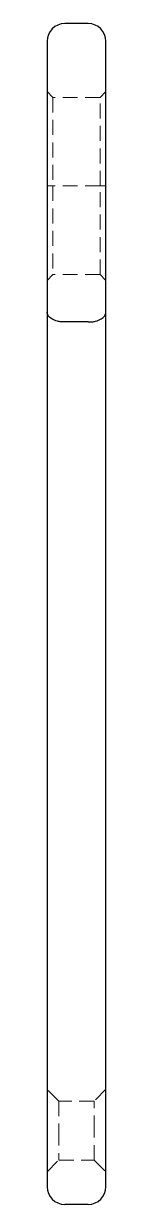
# Model space of a CAD drawing. Header units: millimetres. Extents: x 69 to 226, y 7 to 160.
# Drawn here: x 220.5 to 225.5, y 7 to 107 of the extents above.
import ezdxf

# ---------------------------------------------------------------- set-up
doc = ezdxf.new("R2010")
doc.units = ezdxf.units.MM
doc.linetypes.add('HIDDEN', pattern=[1.905, 1.27, -0.635])

msp = doc.modelspace()

# ---------------------------------------------------------------- linework, layer by layer
at = {"color": 7, "linetype": 'Continuous', "lineweight": 25}
for p, q in [((224, 107), (222, 107)), ((220.5, 105.5), (220.5, 82.57)), ((225.5, 82.57), (225.5, 105.5)), ((220.5, 82.57), (220.5, 12)), ((225.5, 12), (225.5, 82.57)), ((224, 81.73), (222, 81.73)), ((220.5, 12), (220.5, 8.5)), ((225.5, 8.5), (225.5, 12)), ((224, 7), (222, 7))]:
    msp.add_line(p, q, dxfattribs=at)
at = {"color": 7, "linetype": 'HIDDEN', "lineweight": 18}
for p, q in [((220.5, 101.25), (221, 100.75)), ((225.5, 101.25), (225, 100.75)), ((221, 100.75), (221, 93.25)), ((225, 100.75), (221, 100.75)), ((225, 93.25), (225, 100.75)), ((220.5, 93.25), (221, 93.25)), ((221, 93.25), (221, 85.75)), ((225, 93.25), (221, 93.25)), ((225.5, 93.25), (225, 93.25)), ((225, 85.75), (225, 93.25)), ((220.5, 85.25), (221, 85.75)), ((225, 85.75), (221, 85.75)), ((225.5, 85.25), (225, 85.75)), ((221.5, 15.75), (220.5, 16.75)), ((225.5, 16.75), (224.5, 15.75)), ((221.5, 15.75), (221.5, 13.25)), ((224.5, 15.75), (221.5, 15.75)), ((224.5, 13.25), (224.5, 15.75)), ((221.5, 13.25), (221.5, 10.75)), ((224.5, 10.75), (224.5, 13.25)), ((220.5, 9.75), (221.5, 10.75)), ((221.5, 10.75), (224.5, 10.75)), ((224.5, 10.75), (225.5, 9.75))]:
    msp.add_line(p, q, dxfattribs=at)
at = {"color": 7, "linetype": 'Continuous', "lineweight": 25}
for centre, start, end in [((222, 105.5), 90, 180), ((224, 105.5), 0, 90), ((222, 8.5), 180, 270), ((224, 8.5), 270, 0)]:
    msp.add_arc(centre, 1.5, start, end, dxfattribs=at)
for points in [[(222, 81.73), (221.89, 81.73), (221.79, 81.73), (221.58, 81.76), (221.48, 81.77), (221.2, 81.84), (221.04, 81.91), (220.84, 82.03), (220.78, 82.07), (220.68, 82.16), (220.63, 82.21), (220.53, 82.36), (220.5, 82.46), (220.5, 82.57)], [(224, 81.73), (224.11, 81.73), (224.21, 81.73), (224.42, 81.76), (224.52, 81.77), (224.8, 81.84), (224.96, 81.91), (225.16, 82.03), (225.22, 82.07), (225.32, 82.16), (225.37, 82.21), (225.47, 82.36), (225.5, 82.46), (225.5, 82.57)]]:
    msp.add_open_spline(points, degree=3, knots=[0, 0, 0, 0, 0.125, 0.125, 0.25, 0.25, 0.5, 0.5, 0.625, 0.625, 0.75, 0.75, 1, 1, 1, 1], dxfattribs=at)

doc.saveas('drawing.dxf')
